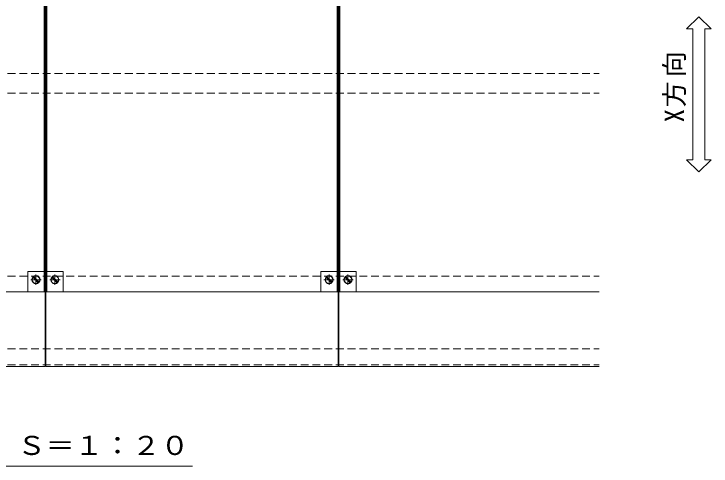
# Model space of a CAD drawing. Units: millimetres on the paper, enlarged 30 times, with parts at other scales. Extents: x -6208 to 7808, y -5850 to 5884.
# Drawn here: x -2290 to 920, y 1403 to 3486 of the extents above; entities that cross this region are included whole.
import ezdxf
from ezdxf.enums import TextEntityAlignment as Align

# ---------------------------------------------------------------- set-up
doc = ezdxf.new("R2010")
doc.units = ezdxf.units.MM
doc.header["$LTSCALE"] = 30
doc.linetypes.add('CHAIN1', pattern=[8, 5, -1, 1, -1])
doc.linetypes.add('DASHED1', pattern=[1.8, 1.2, -0.6])
for name, color, linetype, lineweight in [('2-1', 2, 'DASHED1', 9), ('2-2', 3, 'Continuous', 9), ('2-3', 4, 'Continuous', 9), ('2-5', 6, 'Continuous', 5)]:
    doc.layers.add(name, color=color, linetype=linetype, lineweight=lineweight)
doc.styles.add('ＭＳ ゴシック', font='')
doc.styles.get('ＭＳ ゴシック').set_extended_font_data('MS Gothic')

msp = doc.modelspace()

# ---------------------------------------------------------------- linework, layer by layer
at = {"layer": '2-1'}
for p, q in [((-4695.32, 3210.89), (404.68, 3210.89)), ((-4695.32, 3120.89), (404.68, 3120.89)), ((-4695.32, 2277.13), (404.68, 2277.13)), ((-4695.32, 1943.38), (404.68, 1943.38)), ((-4695.32, 1868.38), (404.68, 1868.38))]:
    msp.add_line(p, q, dxfattribs=at)
at = {"layer": '2-1', "linetype": 'Continuous'}
for p, q in [((-2145.32, 3210.89), (-2145.32, 3120.89)), ((-795.32, 2277.13), (-795.32, 1868.38))]:
    msp.add_line(p, q, dxfattribs=at)
at = {"layer": '2-2'}
for p, q in [((-2151.32, 4323.89), (-2151.32, 2205.89)), ((-2146.82, 4328.39), (-2146.82, 2189.39)), ((-2143.82, 4328.39), (-2143.82, 2189.39)), ((-2139.32, 4323.89), (-2139.32, 2205.89)), ((-801.32, 4323.89), (-801.32, 2205.89)), ((-796.82, 4328.39), (-796.82, 2189.39)), ((-793.82, 4328.39), (-793.82, 2189.39)), ((-789.32, 4323.89), (-789.32, 2205.89)), ((-2226.32, 2298.89), (-2226.32, 2205.89)), ((-2151.32, 2298.89), (-2226.32, 2298.89)), ((-2151.32, 2205.89), (-2151.32, 2298.89)), ((-2139.32, 2298.89), (-2139.32, 2205.89)), ((-2064.32, 2298.89), (-2139.32, 2298.89)), ((-2064.32, 2205.89), (-2064.32, 2298.89)), ((-876.32, 2298.89), (-876.32, 2205.89)), ((-801.32, 2298.89), (-876.32, 2298.89)), ((-801.32, 2205.89), (-801.32, 2298.89)), ((-789.32, 2298.89), (-789.32, 2205.89)), ((-714.32, 2298.89), (-789.32, 2298.89)), ((-714.32, 2205.89), (-714.32, 2298.89))]:
    msp.add_line(p, q, dxfattribs=at)
at = {"layer": '2-2', "color": 7, "linetype": 'CHAIN1'}
for p, q in [((-2188.82, 2285.39), (-2188.82, 2237.39)), ((-2101.82, 2285.39), (-2101.82, 2237.39)), ((-838.82, 2285.39), (-838.82, 2237.39)), ((-751.82, 2285.39), (-751.82, 2237.39)), ((-2164.82, 2261.39), (-2212.82, 2261.39)), ((-2077.82, 2261.39), (-2125.82, 2261.39)), ((-814.82, 2261.39), (-862.82, 2261.39)), ((-727.82, 2261.39), (-775.82, 2261.39))]:
    msp.add_line(p, q, dxfattribs=at)
at = {"layer": '2-2', "color": 7}
for p, q in [((-2202.5, 2271.89), (-2178.32, 2247.7)), ((-2199.32, 2275.07), (-2175.14, 2250.89)), ((-2115.5, 2271.89), (-2091.32, 2247.7)), ((-2112.32, 2275.07), (-2088.14, 2250.89)), ((-852.5, 2271.89), (-828.32, 2247.7)), ((-849.32, 2275.07), (-825.14, 2250.89)), ((-765.5, 2271.89), (-741.32, 2247.7)), ((-762.32, 2275.07), (-738.14, 2250.89))]:
    msp.add_line(p, q, dxfattribs=at)
at = {"layer": '2-2'}
for centre in [(-2188.82, 2261.39), (-2101.82, 2261.39), (-838.82, 2261.39), (-751.82, 2261.39)]:
    msp.add_circle(centre, 18.75, dxfattribs=at)
at = {"layer": '2-2', "color": 7}
for centre, radius in [((-2188.82, 2261.39), 18), ((-2188.82, 2261.39), 17.25), ((-2101.82, 2261.39), 18), ((-2101.82, 2261.39), 17.25), ((-838.82, 2261.39), 18), ((-838.82, 2261.39), 17.25), ((-751.82, 2261.39), 18), ((-751.82, 2261.39), 17.25)]:
    msp.add_circle(centre, radius, dxfattribs=at)
at = {"layer": '2-3'}
for p, q in [((-3493.82, 2205.89), (-2146.82, 2205.89)), ((-2146.82, 1860.88), (-2146.82, 2205.89)), ((-2143.82, 2205.89), (-796.82, 2205.89)), ((-2143.82, 1860.88), (-2143.82, 2205.89)), ((-793.82, 2205.89), (404.68, 2205.89)), ((-793.82, 1860.88), (-793.82, 2205.89)), ((-3493.82, 1860.88), (-2146.82, 1860.88)), ((-793.82, 1860.88), (404.68, 1860.88))]:
    msp.add_line(p, q, dxfattribs=at)
msp.add_lwpolyline([(-2143.82, 1860.88), (-796.82, 1860.88), (-796.82, 2205.89)], dxfattribs=at)
at = {"layer": '2-5', "color": 7, "lineweight": 9}
for p, q in [((864.24, 3473.1), (807.99, 3416.85)), ((864.24, 3473.1), (920.49, 3416.85)), ((836.12, 3416.85), (807.99, 3416.85)), ((836.12, 2814.42), (836.12, 3416.85)), ((920.49, 3416.85), (892.37, 3416.85)), ((892.37, 2814.42), (892.37, 3416.85)), ((864.24, 2758.17), (807.99, 2814.42)), ((836.12, 2814.42), (807.99, 2814.42)), ((864.24, 2758.17), (920.49, 2814.42)), ((920.49, 2814.42), (892.37, 2814.42)), ((-2822.71, 1402.68), (-1467.93, 1402.68))]:
    msp.add_line(p, q, dxfattribs=at)

# ---------------------------------------------------------------- texts
at = {"layer": '2-5', "color": 2, "style": 'ＭＳ ゴシック', "width": 1.1}
msp.add_text('平面図\u3000Ｓ＝１：２０', height=87.98, dxfattribs=at).set_placement((-2803.33, 1427.39), align=Align.BOTTOM_LEFT)
at = {"layer": '2-5', "color": 2, "insert": (805.46, 2987.07), "char_height": 87.98, "attachment_point": 7, "rotation": 90, "style": 'ＭＳ ゴシック'}
msp.add_mtext('\\T1.15;X方向', dxfattribs=at)

doc.saveas('drawing.dxf')
